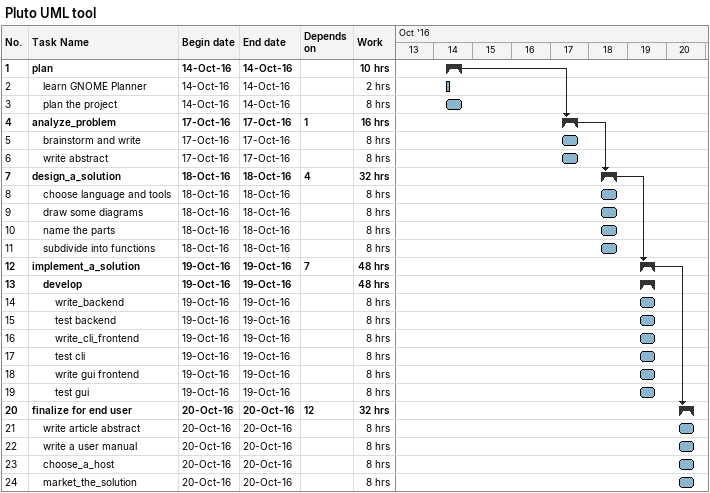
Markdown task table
Pluto UML tool

| ID | Level | Task | Start | Finish | Predecessors | Work (h) |
|---|---|---|---|---|---|---|
| 1 | 1 | **plan** | 2016-10-14 | 2016-10-14 |  | 10 |
| 2 | 2 | learn GNOME Planner | 2016-10-14 | 2016-10-14 |  | 2 |
| 3 | 2 | plan the project | 2016-10-14 | 2016-10-14 |  | 8 |
| 4 | 1 | **analyze_problem** | 2016-10-17 | 2016-10-17 | 1 | 16 |
| 5 | 2 | brainstorm and write | 2016-10-17 | 2016-10-17 |  | 8 |
| 6 | 2 | write abstract | 2016-10-17 | 2016-10-17 |  | 8 |
| 7 | 1 | **design_a_solution** | 2016-10-18 | 2016-10-18 | 4 | 32 |
| 8 | 2 | choose language and tools | 2016-10-18 | 2016-10-18 |  | 8 |
| 9 | 2 | draw some diagrams | 2016-10-18 | 2016-10-18 |  | 8 |
| 10 | 2 | name the parts | 2016-10-18 | 2016-10-18 |  | 8 |
| 11 | 2 | subdivide into functions | 2016-10-18 | 2016-10-18 |  | 8 |
| 12 | 1 | **implement_a_solution** | 2016-10-19 | 2016-10-19 | 7 | 48 |
| 13 | 2 | **develop** | 2016-10-19 | 2016-10-19 |  | 48 |
| 14 | 3 | write_backend | 2016-10-19 | 2016-10-19 |  | 8 |
| 15 | 3 | test backend | 2016-10-19 | 2016-10-19 |  | 8 |
| 16 | 3 | write_cli_frontend | 2016-10-19 | 2016-10-19 |  | 8 |
| 17 | 3 | test cli | 2016-10-19 | 2016-10-19 |  | 8 |
| 18 | 3 | write gui frontend | 2016-10-19 | 2016-10-19 |  | 8 |
| 19 | 3 | test gui | 2016-10-19 | 2016-10-19 |  | 8 |
| 20 | 1 | **finalize for end user** | 2016-10-20 | 2016-10-20 | 12 | 32 |
| 21 | 2 | write article abstract | 2016-10-20 | 2016-10-20 |  | 8 |
| 22 | 2 | write a user manual | 2016-10-20 | 2016-10-20 |  | 8 |
| 23 | 2 | choose_a_host | 2016-10-20 | 2016-10-20 |  | 8 |
| 24 | 2 | market_the_solution | 2016-10-20 | 2016-10-20 |  | 8 |
